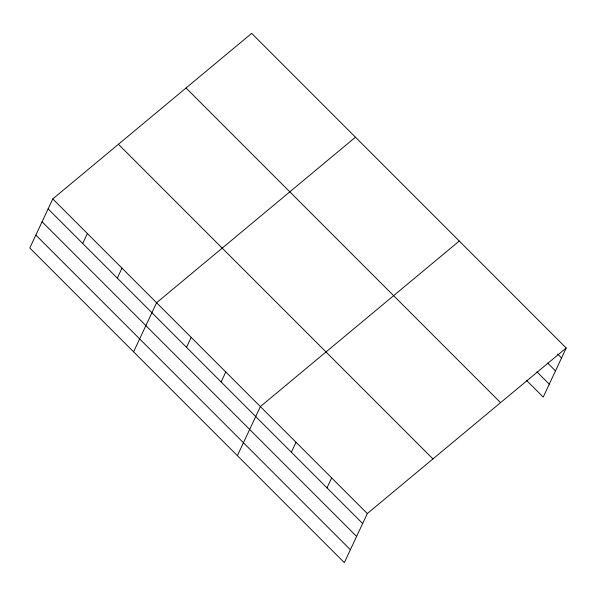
<?xml version="1.0" encoding="UTF-8"?>
<svg xmlns="http://www.w3.org/2000/svg" width="596" height="596" viewBox="0 0 596 596"><rect width="100%" height="100%" fill="white"/><g stroke="black" fill="none" stroke-linecap="round" stroke-linejoin="round"><path stroke-width="0.89" d="M52.791 198.908L29.8 247.981L344.332 562.639L367.315 513.558L566.2 348.019L251.668 33.361L52.791 198.908L367.315 513.558M82.717 243.481L87.388 233.52M117.323 278.094L121.986 268.133M133.593 351.819L156.584 302.746L355.462 137.199M186.518 347.319L191.182 337.358M221.116 381.932L225.78 371.964M237.387 455.657L260.377 406.576L459.263 241.037M291.362 452.2L296.026 442.239M327.003 487.863L331.674 477.903M566.2 348.019L543.209 397.092L526.357 380.233M557.647 354.091L561.536 357.98M547.709 363.106L555.487 370.883M536.944 371.867L549.259 384.189M186.041 87.992L500.565 402.65M118.418 144.277L432.949 458.935M48.12 208.868L362.651 523.526M42.078 221.779L356.602 536.43M35.849 235.077L350.373 549.728"/></g></svg>
